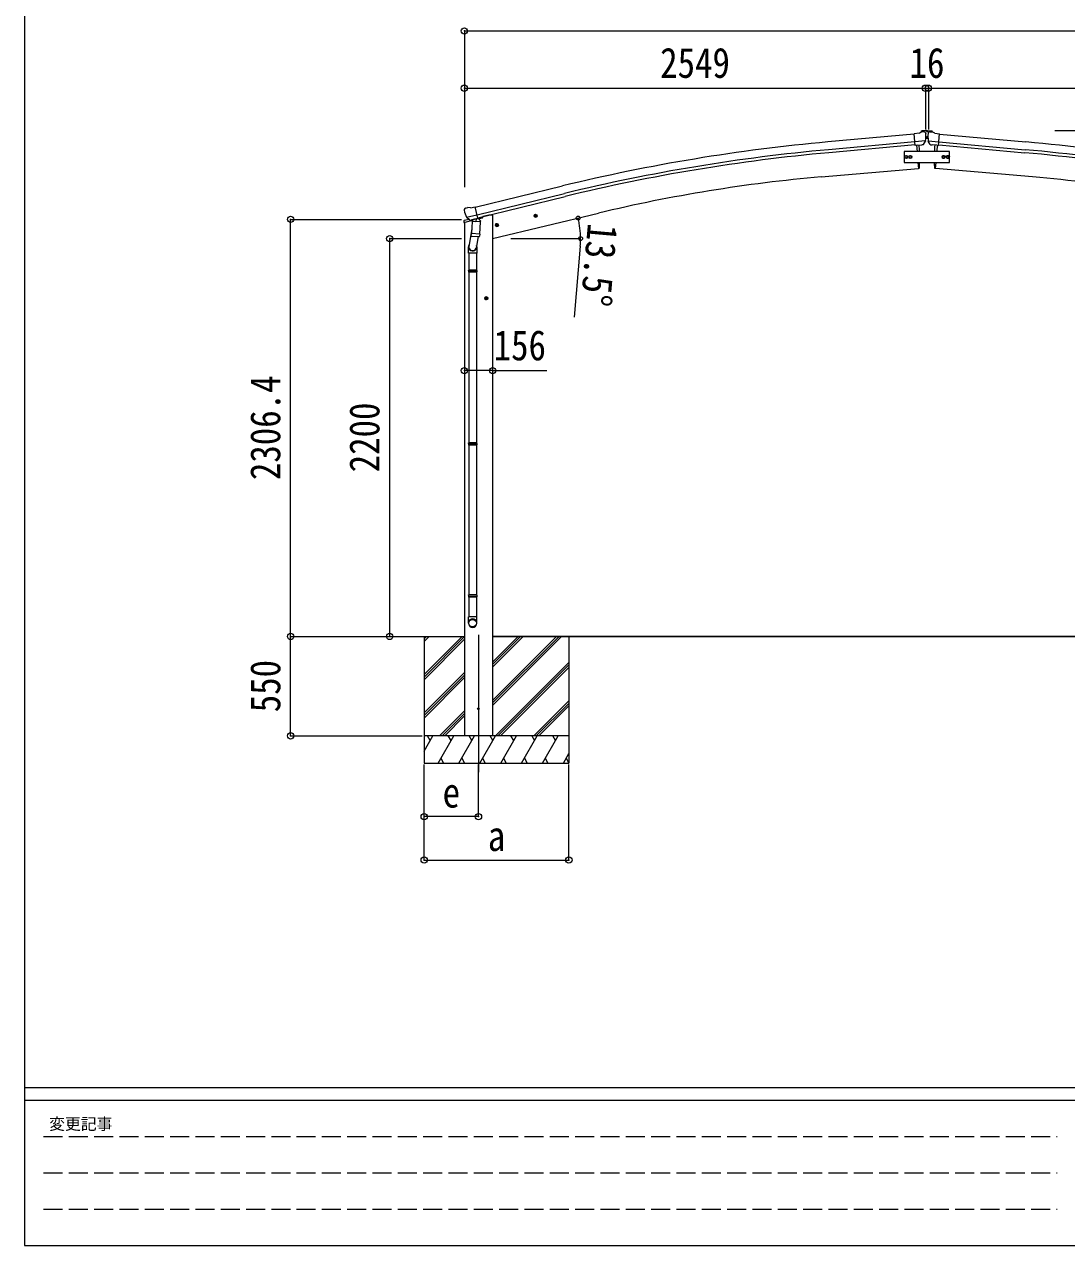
# Model space of a CAD drawing. Units: millimetres at full size. Extents: x -9783 to 33754, y -10064 to 6752.
# Drawn here: x -9783 to -4022, y -6828 to -75 of the extents above; entities that cross this region are included whole.
import ezdxf
from ezdxf.enums import TextEntityAlignment as Align

# ---------------------------------------------------------------- set-up
doc = ezdxf.new("R2010")
doc.units = ezdxf.units.MM
doc.header["$LTSCALE"] = 35
doc.header["$PDMODE"] = 32
doc.header["$PDSIZE"] = 35
doc.linetypes.add('DASHED3', pattern=[4, 3, -1])
for name, color, linetype, lineweight in [('0-0_0', 7, 'Continuous', 9), ('0-1_本体', 4, 'Continuous', 9), ('0-2_部品', 7, 'Continuous', 9), ('0-7_合掌部品', 3, 'Continuous', 9), ('0-8_PARTS2', 2, 'Continuous', 9), ('0-A_寸法', 6, 'Continuous', 9), ('F-0_240', 7, 'Continuous', 9)]:
    doc.layers.add(name, color=color, linetype=linetype, lineweight=lineweight)
doc.styles.add('ＭＳ ゴシック', font='')
doc.styles.get('ＭＳ ゴシック').set_extended_font_data('MS Gothic')

msp = doc.modelspace()

# ---------------------------------------------------------------- linework, layer by layer
at = {"layer": '0-0_0'}
for p, q in [((-7947.52, -3459.59), (-7351.19, -3459.59)), ((-7573.44, -3459.59), (-7573.44, -4159.59)), ((-7573.44, -3670.82), (-7362.21, -3459.59)), ((-7573.44, -3486.98), (-7546.06, -3459.59)), ((-7573.44, -3472.83), (-7560.2, -3459.59)), ((-7573.44, -3684.96), (-7351.19, -3462.72)), ((-7573.44, -3699.11), (-7351.19, -3476.86)), ((-7195.69, -3841.85), (-6813.43, -3459.59)), ((-7195.69, -3813.57), (-6841.71, -3459.59)), ((-7195.69, -3827.71), (-6827.57, -3459.59)), ((-7195.69, -3629.72), (-7025.56, -3459.59)), ((-7195.69, -3615.58), (-7039.7, -3459.59)), ((-7195.69, -3601.44), (-7053.84, -3459.59)), ((-7195.31, -3459.59), (-2392.31, -3459.59)), ((-2392.06, -3459.59), (-7195.06, -3459.59)), ((-6773.44, -3459.59), (-6773.44, -4159.59)), ((-7179.58, -4009.59), (-6773.44, -3603.45)), ((-7165.44, -4009.59), (-6773.44, -3617.6)), ((-7151.3, -4009.59), (-6773.44, -3631.74)), ((-7573.44, -3882.95), (-7351.19, -3660.7)), ((-7573.44, -3897.09), (-7351.19, -3674.85)), ((-7573.44, -3911.24), (-7351.19, -3688.99)), ((-6967.45, -4009.59), (-6773.44, -3815.59)), ((-6953.31, -4009.59), (-6773.44, -3829.73)), ((-6939.16, -4009.59), (-6773.44, -3843.87)), ((-7487.95, -4009.59), (-7351.19, -3872.84)), ((-7473.81, -4009.59), (-7351.19, -3886.98)), ((-7459.66, -4009.59), (-7351.19, -3901.12)), ((-6773.44, -4009.59), (-7573.44, -4009.59)), ((-7573.44, -4093.43), (-7525.04, -4009.59)), ((-7540.04, -4035.57), (-7555.04, -4009.59)), ((-7496.17, -4159.59), (-7409.57, -4009.59)), ((-7424.57, -4035.58), (-7439.57, -4009.59)), ((-7380.7, -4159.59), (-7294.1, -4009.59)), ((-7309.1, -4035.58), (-7324.1, -4009.59)), ((-7265.23, -4159.59), (-7178.63, -4009.59)), ((-7193.63, -4035.58), (-7208.63, -4009.59)), ((-7149.76, -4159.59), (-7063.16, -4009.59)), ((-7078.16, -4035.57), (-7093.16, -4009.59)), ((-7034.29, -4159.59), (-6947.69, -4009.59)), ((-6977.69, -4009.59), (-6962.69, -4035.57)), ((-6918.82, -4159.59), (-6832.22, -4009.59)), ((-6847.22, -4035.57), (-6862.22, -4009.59)), ((-6803.35, -4159.59), (-6773.44, -4107.78)), ((-7573.44, -4159.59), (-6773.44, -4159.59)), ((-7481.17, -4133.61), (-7466.18, -4159.59)), ((-7365.7, -4133.61), (-7350.7, -4159.59)), ((-7250.23, -4133.61), (-7235.23, -4159.59)), ((-7134.76, -4133.61), (-7119.76, -4159.59)), ((-7019.29, -4133.61), (-7004.3, -4159.59)), ((-6903.82, -4133.61), (-6888.82, -4159.59)), ((-6788.35, -4133.61), (-6773.35, -4159.59))]:
    msp.add_line(p, q, dxfattribs=at)
at = {"layer": '0-1_本体'}
for p, q in [((-4863.81, -681.79), (-5341.13, -725.07)), ((-4860.05, -724.79), (-5337.23, -768.05)), ((-4858.58, -741.56), (-5335.71, -784.82)), ((-4728.8, -741.56), (-4251.67, -784.82)), ((-4727.33, -724.79), (-4250.15, -768.05)), ((-4723.57, -681.79), (-4246.25, -725.07)), ((-5378.14, -918.44), (-4840.2, -871.38)), ((-4209.23, -918.44), (-4747.18, -871.38)), ((-7290.67, -1086), (-6807.79, -968.52)), ((-7280.59, -1127.97), (-6797.59, -1010.46)), ((-7276.66, -1144.34), (-6793.61, -1026.82)), ((-7195.19, -1259.59), (-6609.51, -1118.99)), ((-7195.19, -1129.59), (-7195.19, -4009.59)), ((-7350.69, -1169.3), (-7350.69, -4009.59))]:
    msp.add_line(p, q, dxfattribs=at)
at = {"layer": '0-1_本体', "color": 6}
msp.add_line((-7194.86, -1989.83), (-7350.86, -1989.83), dxfattribs=at)
at = {"layer": '0-1_本体'}
msp.add_lwpolyline([(-7195.19, -1129.59), (-7215.19, -1129.59), (-7248.7, -1137.64)], dxfattribs=at)
for centre, radius, start, end in [((-4436.43, -10714.99), 10030.81, 95.17465, 103.67464), ((-5150.95, -10714.99), 10030.81, 76.32536, 84.82535), ((-4436.43, -10714.99), 9987.65, 95.17465, 103.67464), ((-4436.43, -10714.99), 9970.81, 95.17465, 103.67464), ((-5150.95, -10714.99), 9970.81, 76.32536, 84.82535), ((-5150.95, -10714.99), 9987.65, 76.32536, 84.82535), ((-4644.52, -9303.76), 8417.35, 95.00001, 103.5), ((-4942.86, -9303.76), 8417.35, 76.5, 84.99999)]:
    msp.add_arc(centre, radius, start, end, dxfattribs=at)
at = {"layer": '0-2_部品'}
for p, q in [((-4840.25, -871.38), (-4838.2, -871.13)), ((-4747.13, -871.38), (-4749.18, -871.13)), ((-7352.67, -1101.64), (-7352.4, -1102.79)), ((-7348.46, -1093.06), (-7352.31, -1099.36)), ((-7345.36, -1090.82), (-7332.18, -1087.65)), ((-7338.62, -1141.95), (-7281.11, -1128.14)), ((-7321.77, -1156.86), (-7338.15, -1142.37)), ((-7317.62, -1090.33), (-7330.88, -1087.63)), ((-7317.62, -1090.33), (-7291.69, -1084.1)), ((-7279.99, -1148.14), (-7278.46, -1147.77)), ((-7276.91, -1145.67), (-7275.96, -1145.73)), ((-7275.96, -1145.73), (-7262.65, -1161.05)), ((-7271.97, -1150.33), (-7253.08, -1145.79)), ((-7249.25, -1137.62), (-7249.25, -1140.93)), ((-6967.01, -1135.83), (-6947.56, -1131.17)), ((-6962.45, -1128.06), (-6964.58, -1135.25)), ((-6955.15, -1126.3), (-6962.45, -1128.06)), ((-6954.95, -1143.22), (-6959.62, -1123.78)), ((-6949.98, -1131.75), (-6955.15, -1126.3)), ((-6952.12, -1138.94), (-6949.98, -1131.75)), ((-7353.8, -1169.97), (-7311.1, -1159.72)), ((-7353.8, -1163.08), (-7353.8, -1169.97)), ((-7325.3, -1153.87), (-7351.5, -1160.17)), ((-7310.18, -1206.38), (-7326.09, -1302.55)), ((-7319.06, -1157.42), (-7311.54, -1155.62)), ((-7318.22, -1157.32), (-7316.69, -1156.95)), ((-7316.69, -1156.95), (-7279.99, -1148.14)), ((-7314.86, -1157.18), (-7314.91, -1157.92)), ((-7314.15, -1158.96), (-7288.34, -1165.4)), ((-7307.23, -1164.31), (-7311.91, -1231.14)), ((-7261.55, -1167.5), (-7307.23, -1164.31)), ((-7305.46, -1161.13), (-7305.69, -1164.41)), ((-7285.94, -1149.96), (-7286.96, -1164.57)), ((-7266.22, -1234.34), (-7261.55, -1167.5)), ((-7262.65, -1161.05), (-7263.09, -1167.39)), ((-7180.93, -1187.19), (-7161.48, -1182.52)), ((-7176.37, -1179.41), (-7178.5, -1186.61)), ((-7169.07, -1177.66), (-7176.37, -1179.41)), ((-7168.87, -1194.58), (-7173.54, -1175.13)), ((-7163.91, -1183.11), (-7169.07, -1177.66)), ((-7166.04, -1190.3), (-7163.91, -1183.11)), ((-7312.77, -1243.61), (-7311.89, -1231.14)), ((-7312.37, -1244.97), (-7312.37, -1244.97)), ((-7266.22, -1234.34), (-7311.91, -1231.14)), ((-7310.92, -1245.75), (-7269.23, -1248.66)), ((-7274.65, -1248.28), (-7285.39, -1311.87)), ((-7266.23, -1234.34), (-7267.12, -1247.03)), ((-7328.24, -1339.71), (-7328.24, -1305.36)), ((-7282.24, -1339.71), (-7328.24, -1339.71)), ((-7326.24, -1339.71), (-7326.24, -1433.71)), ((-7284.24, -1339.71), (-7284.24, -1433.71)), ((-7282.24, -1305.05), (-7282.24, -1339.71)), ((-7328.24, -1435.71), (-7327.24, -1433.71)), ((-7282.24, -1435.71), (-7328.24, -1435.71)), ((-7282.24, -1443.71), (-7328.24, -1443.71)), ((-7283.24, -1433.71), (-7327.24, -1433.71)), ((-7283.24, -1445.71), (-7327.24, -1445.71)), ((-7326.24, -1445.71), (-7326.24, -2389.9)), ((-7284.24, -1445.71), (-7284.24, -2389.9)), ((-7282.24, -1435.71), (-7283.24, -1433.71)), ((-7282.24, -1443.71), (-7283.24, -1445.71)), ((-7282.24, -1435.71), (-7282.24, -1443.71)), ((-7219.74, -1589.77), (-7239.74, -1589.77)), ((-7229.74, -1582.27), (-7236.24, -1586.02)), ((-7236.24, -1586.02), (-7236.24, -1593.52)), ((-7236.24, -1593.52), (-7229.74, -1597.28)), ((-7229.74, -1599.77), (-7229.74, -1579.77)), ((-7223.24, -1586.02), (-7229.74, -1582.27)), ((-7328.24, -2391.9), (-7327.24, -2389.9)), ((-7282.24, -2391.9), (-7328.24, -2391.9)), ((-7282.24, -2399.9), (-7328.24, -2399.9)), ((-7283.24, -2389.9), (-7327.24, -2389.9)), ((-7283.24, -2401.9), (-7327.24, -2401.9)), ((-7326.24, -2401.9), (-7326.24, -3230.08)), ((-7284.24, -2401.9), (-7284.24, -3230.08)), ((-7282.24, -2391.9), (-7283.24, -2389.9)), ((-7282.24, -2399.9), (-7283.24, -2401.9)), ((-7282.24, -2391.9), (-7282.24, -2399.9)), ((-7328.24, -3232.08), (-7327.24, -3230.08)), ((-7282.24, -3232.08), (-7328.24, -3232.08)), ((-7282.24, -3240.08), (-7328.24, -3240.08)), ((-7283.24, -3230.08), (-7327.24, -3230.08)), ((-7282.24, -3232.08), (-7283.24, -3230.08)), ((-7282.24, -3240.08), (-7283.24, -3242.08)), ((-7282.24, -3232.08), (-7282.24, -3240.08)), ((-7283.24, -3242.08), (-7327.24, -3242.08)), ((-7326.24, -3242.08), (-7326.24, -3352.08)), ((-7284.24, -3242.08), (-7284.24, -3352.08)), ((-7328.24, -3386.23), (-7328.24, -3352.08)), ((-7282.24, -3352.08), (-7328.24, -3352.08)), ((-7282.24, -3386.23), (-7282.24, -3352.08))]:
    msp.add_line(p, q, dxfattribs=at)
for points in [[(-7338.89, -1141.37), (-7338.31, -1142.21), (-7338.15, -1142.37)], [(-7286.26, -1149.55), (-7276.53, -1147.21), (-7291.69, -1084.1)], [(-6964.58, -1135.25), (-6959.41, -1140.7), (-6952.12, -1138.94)], [(-7286.26, -1149.55), (-7286.49, -1149.7), (-7311.26, -1155.65), (-7311.54, -1155.62)], [(-7178.5, -1186.61), (-7173.34, -1192.05), (-7166.04, -1190.3)], [(-7328.24, -1435.71), (-7328.24, -1443.71), (-7327.24, -1445.71)], [(-7229.74, -1597.28), (-7223.24, -1593.52), (-7223.24, -1586.02)], [(-7328.24, -2391.9), (-7328.24, -2399.9), (-7327.24, -2401.9)], [(-7328.24, -3232.08), (-7328.24, -3240.08), (-7327.24, -3242.08)]]:
    msp.add_lwpolyline(points, dxfattribs=at)
for centre, radius in [((-4885.94, -808.12), 6.5), ((-4701.44, -808.12), 6.5), ((-6957.28, -1133.5), 8.5), ((-6957.28, -1133.5), 7.7), ((-6957.28, -1133.5), 6.5), ((-7171.2, -1184.86), 8.5), ((-7171.2, -1184.86), 7.7), ((-7171.2, -1184.86), 6.5), ((-7229.74, -1589.77), 8.5), ((-7229.74, -1589.77), 7.7), ((-7229.74, -1589.77), 6.5)]:
    msp.add_circle(centre, radius, dxfattribs=at)
at = {"layer": '0-2_部品', "color": 4}
msp.add_circle((-7273.24, -3859.65), 4.5, dxfattribs=at)
at = {"layer": '0-2_部品'}
for centre, radius, start, end in [((-4838.56, -868.15), 3, 277, 356.63919), ((-4748.82, -868.15), 3, 183.36081, 263), ((-7155.59, -1055.54), 202.4, 193.5, 205.09125), ((-7344.19, -1095.68), 5, 103.5, 148.5), ((-7331.48, -1090.57), 3, 78.5, 103.5), ((-7278.58, -1147.29), 0.5, 283.5, 318.76246), ((-7254.25, -1140.93), 5, 283.5, 0), ((-7350.8, -1163.08), 3, 103.5, 180), ((-7318.34, -1156.83), 0.5, 248.23754, 283.5), ((-7315.35, -1157.14), 0.5, 356, 103.5), ((-7313.91, -1157.99), 1, 176, 256), ((-7287.98, -1164.43), 1.03, 250.03897, 351.96569), ((-7285.34, -1150.04), 0.604, 100.59842, 172.20595), ((-7310.83, -1243.78), 1.95, 175.04017, 217.47766), ((-7310.78, -1243.75), 2, 217.40962, 266), ((-7269.09, -1246.67), 2, 266, 349.46843), ((-7298.24, -1305.36), 30, 177.45142, 180)]:
    msp.add_arc(centre, radius, start, end, dxfattribs=at)
for centre, major_axis, ratio, start_param, end_param in [((-7349.75, -1100.93), (-1.57, -2.57), 0.99628, 4.712389, 5.4996506), ((-7319.78, -1154.6), (-0.73, -2.92), 0.997631, 5.8041905, 6.6006116), ((-7319.72, -1154.37), (2.63, 3.16), 0.650902, 4.0958226, 4.1686332), ((-7319.76, -1154.5), (-0.73, -2.92), 0.997631, 0.3902369, 0.4789948), ((-7305.24, -1305.05), (23, 0), 0.996195, 2.5560258, 6.5663028), ((-7305.24, -1305.05), (21, 0), 0.996195, 2.9349147, 5.9512394), ((-7305.24, -3384.48), (-23, 0), 0.996195, 3.1415927, 6.2831853), ((-7305.24, -3386.23), (-23, 0), 0.996195, 3.1415927, 6.2831853), ((-7305.24, -3386.23), (0, -23.43), 0.981806, 4.712389, 7.8539816)]:
    msp.add_ellipse(centre, major_axis=major_axis, ratio=ratio, start_param=start_param, end_param=end_param, dxfattribs=at)
msp.add_ellipse((-7305.24, -3386.23), major_axis=(21, 0), ratio=0.996195, dxfattribs=at)
at = {"layer": '0-7_合掌部品'}
for p, q in [((-4837.43, -677.34), (-4825.71, -670.58)), ((-4810.81, -668.99), (-4824.47, -670.19)), ((-4797.86, -662.01), (-4822, -664.13)), ((-4801.67, -674.74), (-4807.16, -670.14)), ((-4797.86, -662.01), (-4789.86, -662.01)), ((-4792.6, -666.73), (-4791.76, -666.73)), ((-4789.86, -662.01), (-4765.73, -664.13)), ((-4786.05, -674.74), (-4780.57, -670.14)), ((-4776.92, -668.99), (-4763.25, -670.19)), ((-4762.36, -669.95), (-4765.73, -664.13)), ((-4762.36, -670.14), (-4762.36, -669.95)), ((-4750.3, -677.34), (-4762.01, -670.58)), ((-4837.43, -677.34), (-4864, -679.67)), ((-4858.34, -744.33), (-4864, -679.67)), ((-4801.14, -719.63), (-4860.05, -724.79)), ((-4814.77, -740.52), (-4822.48, -741.19)), ((-4812.39, -739.12), (-4801.45, -720.18)), ((-4800.61, -676.78), (-4800.49, -678.13)), ((-4799.88, -703.51), (-4787.85, -703.51)), ((-4792.6, -699.43), (-4791.76, -699.43)), ((-4787.12, -676.78), (-4787.23, -678.13)), ((-4786.59, -719.63), (-4727.68, -724.79)), ((-4775.34, -739.12), (-4786.28, -720.18)), ((-4772.95, -740.52), (-4765.25, -741.19)), ((-4750.3, -677.34), (-4723.73, -679.67)), ((-4729.39, -744.33), (-4723.73, -679.67)), ((-4848.38, -743.46), (-4858.34, -744.33)), ((-4851.37, -743.72), (-4848.36, -778.06)), ((-4739.35, -743.46), (-4739.62, -743.52)), ((-4736.36, -743.72), (-4739.36, -778.06)), ((-4739.35, -743.46), (-4729.39, -744.33)), ((-4843.11, -838.06), (-4840.2, -871.32)), ((-4840.2, -871.32), (-4838.15, -871.07)), ((-4747.52, -871.32), (-4749.58, -871.07)), ((-4744.61, -838.06), (-4747.52, -871.32))]:
    msp.add_line(p, q, dxfattribs=at)
for points in [[(-4825.36, -670.14), (-4825.36, -669.95), (-4822, -664.13)], [(-4795.12, -665.89), (-4795.96, -665.89), (-4795.96, -666.73), (-4795.12, -666.73)], [(-4793.44, -665.05), (-4793.44, -664.21), (-4794.28, -664.21), (-4794.28, -665.05)], [(-4794.28, -667.57), (-4794.28, -668.41), (-4793.44, -668.41), (-4793.44, -667.57)], [(-4791.76, -666.73), (-4791.76, -665.89), (-4792.6, -665.89)], [(-4848.38, -743.46), (-4848.11, -743.52), (-4822.73, -741.3), (-4822.48, -741.19)], [(-4801.06, -719), (-4801.35, -719.99), (-4801.45, -720.18)], [(-4795.12, -698.59), (-4795.96, -698.59), (-4795.96, -699.43), (-4795.12, -699.43)], [(-4793.44, -697.75), (-4793.44, -696.91), (-4794.28, -696.91), (-4794.28, -697.75)], [(-4794.28, -700.27), (-4794.28, -701.11), (-4793.44, -701.11), (-4793.44, -700.27)], [(-4791.76, -699.43), (-4791.76, -698.59), (-4792.6, -698.59)], [(-4786.67, -719), (-4786.38, -719.99), (-4786.28, -720.18)], [(-4739.62, -743.52), (-4764.99, -741.3), (-4765.25, -741.19)]]:
    msp.add_lwpolyline(points, dxfattribs=at)
for points in [[(-4668.86, -838.06), (-4668.86, -778.06), (-4918.86, -778.06), (-4918.86, -838.06)], [(-4916.87, -808.07), (-4913.12, -801.57), (-4905.61, -801.57), (-4901.86, -808.07), (-4905.61, -814.57), (-4913.12, -814.57)], [(-4893.37, -808.07), (-4889.62, -801.57), (-4882.11, -801.57), (-4878.36, -808.07), (-4882.11, -814.57), (-4889.62, -814.57)], [(-4694.36, -808.06), (-4698.11, -801.56), (-4705.62, -801.56), (-4709.37, -808.06), (-4705.62, -814.56), (-4698.11, -814.56)], [(-4670.86, -808.06), (-4674.61, -801.56), (-4682.12, -801.56), (-4685.87, -808.06), (-4682.12, -814.56), (-4674.61, -814.56)]]:
    msp.add_lwpolyline(points, close=True, dxfattribs=at)
for centre, radius in [((-4793.86, -666.31), 3.5), ((-4793.86, -699.01), 3.5), ((-4909.36, -808.07), 8.5), ((-4909.36, -808.07), 7.7), ((-4909.36, -808.07), 6.5), ((-4885.86, -808.07), 8.5), ((-4885.86, -808.07), 7.7), ((-4885.86, -808.07), 6.5), ((-4701.86, -808.06), 8.5), ((-4701.86, -808.06), 7.7), ((-4701.86, -808.06), 6.5), ((-4678.36, -808.06), 8.5), ((-4678.36, -808.06), 7.7), ((-4678.36, -808.06), 6.5)]:
    msp.add_circle(centre, radius, dxfattribs=at)
for centre, radius, start, end in [((-4824.21, -673.17), 3, 95, 120), ((-4810.37, -673.97), 5, 50.00648, 94.99352), ((-4795.12, -665.05), 0.84, 270, 0), ((-4795.12, -667.57), 0.84, 0, 90), ((-4792.6, -665.05), 0.84, 180, 270), ((-4792.6, -667.57), 0.84, 90, 180), ((-4777.35, -673.97), 5, 85.00648, 129.99352), ((-4763.51, -673.17), 3, 60, 85), ((-5733.97, -815.51), 900, 2.3844, 4.64986), ((-5002.12, -695.77), 202.4, 353.4085, 5), ((-4795.12, -697.75), 0.84, 270, 0), ((-4795.12, -700.27), 0.84, 0, 90), ((-4792.6, -697.75), 0.84, 180, 270), ((-4792.6, -700.27), 0.84, 90, 180), ((-4585.61, -695.77), 202.4, 175, 186.5915), ((-3853.76, -815.51), 900, 175.35014, 177.6156), ((-4838.51, -868.09), 3, 277, 356.63919), ((-5733.97, -815.51), 900, 356.63919, 358.56384), ((-3853.76, -815.51), 900, 181.43616, 183.36081), ((-4749.21, -868.09), 3, 183.36081, 263)]:
    msp.add_arc(centre, radius, start, end, dxfattribs=at)
for centre, major_axis, ratio, start_param, end_param in [((-4796.28, -672.74), (-15.35, 3.44), 0.101033, 5.9751426, 5.9753737), ((-4803.61, -677.04), (2.71, -1.31), 0.997474, 0.5366567, 1.3225652), ((-4784.12, -677.04), (-2.71, -1.31), 0.997474, 4.9606201, 5.7465286), ((-4791.44, -672.74), (15.35, 3.44), 0.101033, 0.3078116, 0.3080427), ((-4815.04, -737.52), (1.62, -2.54), 0.997631, 5.8041905, 5.8929484), ((-4815.11, -737.41), (-3.5, 2.17), 0.650902, 2.1145521, 2.1873627), ((-4814.99, -737.61), (1.62, -2.54), 0.997631, 5.965759, 6.7621801), ((-4772.74, -737.61), (-1.62, -2.54), 0.997631, 5.8041905, 6.6006116), ((-4772.62, -737.41), (3.5, 2.17), 0.650902, 4.0958226, 4.1686332), ((-4772.69, -737.52), (-1.62, -2.54), 0.997631, 0.3902369, 0.4789948)]:
    msp.add_ellipse(centre, major_axis=major_axis, ratio=ratio, start_param=start_param, end_param=end_param, dxfattribs=at)
at = {"layer": '0-8_PARTS2'}
msp.add_line((-7273.19, -3450.38), (-7273.19, -4209.59), dxfattribs=at)
at = {"layer": '0-A_寸法'}
for p, q in [((-7350.69, -111.29), (-7350.69, -427.91)), ((-7350.69, -111.29), (-2236.69, -111.29)), ((-7350.69, -427.91), (-4801.69, -427.91)), ((-7350.69, -427.91), (-7350.69, -974.58)), ((-4801.69, -427.91), (-4801.69, -656.92)), ((-4801.69, -427.91), (-4801.69, -656.92)), ((-4801.69, -427.91), (-4785.69, -427.91)), ((-4785.69, -427.91), (-4785.69, -656.92)), ((-4785.69, -427.91), (-2236.69, -427.91)), ((-992.07, -663.15), (-4087.42, -663.15)), ((-8311.44, -1153.25), (-7366.35, -1153.25)), ((-8311.44, -3459.65), (-8311.44, -1153.25)), ((-7763.47, -1259.65), (-7366.35, -1259.65)), ((-7763.47, -3459.65), (-7763.47, -1259.65)), ((-7094.36, -1259.65), (-6707.51, -1259.65)), ((-6710.36, -1302.11), (-6744.73, -1694.61)), ((-7194.86, -1989.83), (-6894.86, -1989.83)), ((-8311.44, -3459.65), (-7583.32, -3459.65)), ((-8311.44, -4009.65), (-8311.44, -3459.65)), ((-8311.44, -4009.65), (-7583.32, -4009.65)), ((-7573.11, -4696.02), (-7573.11, -4167.07)), ((-7573.11, -4456.04), (-7573.11, -4167.07)), ((-7272.86, -4456.04), (-7272.86, -4167.07)), ((-6773.11, -4696.02), (-6773.11, -4167.07)), ((-7272.86, -4456.04), (-7573.11, -4456.04)), ((-7573.11, -4696.02), (-6773.11, -4696.02))]:
    msp.add_line(p, q, dxfattribs=at)
for centre in [(-6721.96, -1146), (-6708.51, -1259.65)]:
    msp.add_circle(centre, 10.62, dxfattribs=at)
for start, end in [(0, 13.5), (354.99678, 0)]:
    msp.add_arc((-7195.36, -1259.65), 486.86, start, end, dxfattribs=at)
for p in [(-7350.69, -111.29), (-7350.69, -427.91), (-4801.69, -427.91), (-4785.69, -427.91), (-8311.44, -1153.25), (-7763.47, -1259.65), (-7350.86, -1989.83), (-7194.86, -1989.83), (-8311.44, -3459.65), (-7763.47, -3459.65), (-8311.44, -4009.65), (-7573.11, -4456.04), (-7272.86, -4456.04), (-7573.11, -4696.02), (-6773.11, -4696.02)]:
    msp.add_point(p, dxfattribs=at)
at = {"layer": 'F-0_240', "color": 5}
for p, q in [((-9783.03, 6751.9), (-9783.03, -6828.1)), ((-9783.03, -5953.1), (9396.97, -5953.1)), ((-9783.03, -6023.1), (6285.75, -6023.1)), ((-9783.03, -6828.1), (9396.97, -6828.1))]:
    msp.add_line(p, q, dxfattribs=at)
at = {"layer": 'F-0_240', "color": 4, "linetype": 'DASHED3'}
for p, q in [((-9678.03, -6224.35), (-4074.25, -6224.35)), ((-9678.03, -6425.6), (-4074.25, -6425.6)), ((-9678.03, -6626.85), (-4074.25, -6626.85))]:
    msp.add_line(p, q, dxfattribs=at)

# ---------------------------------------------------------------- texts
at = {"layer": '0-A_寸法', "color": 7, "style": 'ＭＳ ゴシック', "width": 0.85}
for s, p in [('2549', (-6268.69, -420.91)), ('16', (-4889.94, -420.91)), ('156', (-7189.24, -1982.83)), ('e', (-7471.24, -4456.04)), ('a', (-7221.24, -4696.02))]:
    msp.add_text(s, height=166.8, dxfattribs=at).set_placement(p, align=Align.BOTTOM_LEFT)
for s, rotation, p in [('13.5°', 264.997, (-6717.38, -1167.24)), ('2306.4', 90, (-8318.44, -2595.2)), ('2200', 90, (-7770.47, -2552.15)), ('550', 90, (-8318.44, -3879.03))]:
    msp.add_text(s, height=166.8, rotation=rotation, dxfattribs=at).set_placement(p, align=Align.BOTTOM_LEFT)
at = {"layer": 'F-0_240', "style": 'ＭＳ ゴシック'}
msp.add_text('変更記事', height=64.15, dxfattribs=at).set_placement((-9646.27, -6206.85), align=Align.BOTTOM_LEFT)

doc.saveas('drawing.dxf')
